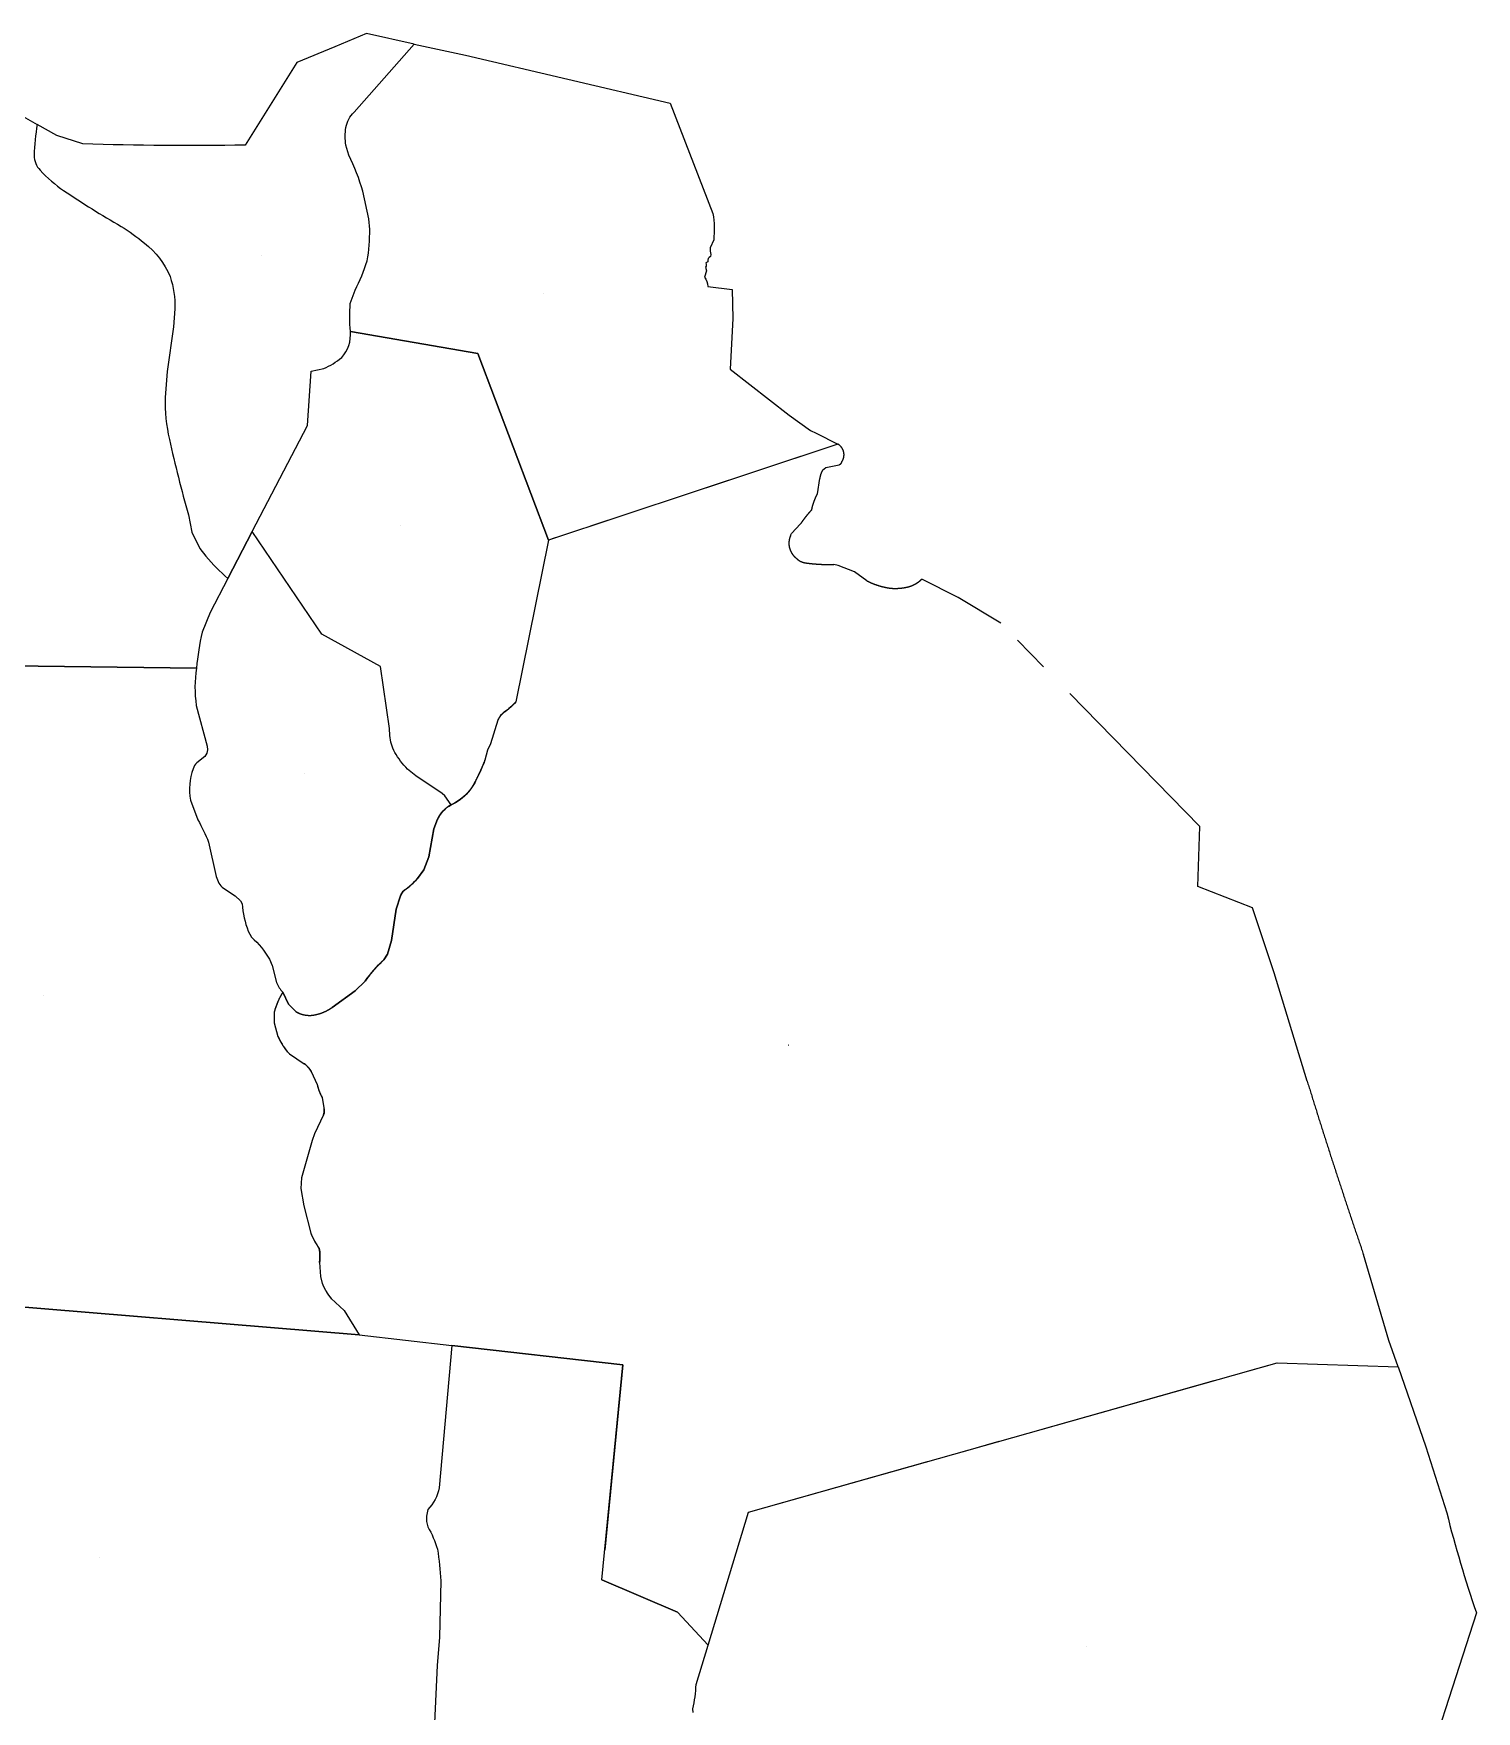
# Model space of a CAD drawing. Header units: metres. Extents: x -4406421 to 6012633, y 6449185 to 13337258.
# Drawn here: x 2651906 to 2845675, y 6649674 to 6875045 of the extents above; entities that cross this region are included whole.
import ezdxf

# ---------------------------------------------------------------- set-up
doc = ezdxf.new("R2010")
doc.units = ezdxf.units.M
doc.header["$LTSCALE"] = 20
doc.header["$MEASUREMENT"] = 0
doc.header["$PDMODE"] = 66
doc.header["$PDSIZE"] = 1
doc.linetypes.add('ACAD_ISO14W100', pattern=[25.5, 12, -3, 0.5, -3, 0.5, -3, 0.5, -3])
doc.linetypes.add('CENTER', pattern=[2, 1.25, -0.25, 0.25, -0.25])
doc.layers.add('LIMDEP', color=9, linetype='CONTINUOUS')

msp = doc.modelspace()

# ---------------------------------------------------------------- linework, layer by layer
at = {"layer": 'LIMDEP', "linetype": 'Continuous'}
for points in [[(2694451, 6835043, -0.0418262), (2694435, 6838802), (2695091, 6840576, 0.0352654), (2696723, 6844508, 0.0439941), (2697049, 6848749), (2696946, 6850159), (2696126, 6853854, 0.0453456), (2694246, 6858708), (2693837, 6860068, -0.0640442), (2693836, 6862429, -0.137579), (2694940, 6864507), (2703013, 6873640), (2696636, 6875045), (2692355, 6873264), (2687276, 6871150), (2680305, 6860072, -0.0137793), (2658512, 6860242), (2655046, 6861352), (2652408, 6862839, 0.0431921), (2651981, 6858676, 0.1980286), (2652799, 6856692, 0.0540836), (2655948, 6853946, 0.0162406), (2663651, 6849152, -0.0355382), (2666793, 6846890, -0.1263644), (2670243, 6842417, -0.0898767), (2670865, 6838062), (2670703, 6835658), (2669862, 6829650), (2669567, 6826162, 0.0617109), (2670149, 6820533, 0.0161286), (2672714, 6810394), (2673148, 6808060), (2674248, 6805892), (2675042, 6804838, 0.0397767), (2678001, 6801843), (2681281, 6808157), (2688688, 6822398), (2689197, 6829707), (2690866, 6830046, 0.0616538), (2693286, 6831514, 0.2079825)], [(2694451, 6835043, -0.0418262), (2694435, 6838802), (2695091, 6840576, 0.0352654), (2696723, 6844508, 0.0439941), (2697049, 6848749), (2696946, 6850159), (2696126, 6853854, 0.0453456), (2694246, 6858708), (2693837, 6860068, -0.0640442), (2693836, 6862429, -0.137579), (2694940, 6864507), (2703013, 6873640), (2709898, 6872123), (2737398, 6865703), (2743147, 6850867, -0.064312), (2743240, 6847339), (2742787, 6846250, 0.1589152), (2742866, 6845372), (2742821, 6845096, 0.379931), (2742445, 6844405), (2742196, 6844232, -0.2541608), (2742155, 6843656), (2742282, 6843155), (2741990, 6842329, -0.1585992), (2742454, 6841077), (2745716, 6840654), (2745801, 6836770), (2745473, 6829989), (2753392, 6823807), (2756232, 6821748), (2756996, 6821377), (2759916, 6819903), (2721044, 6807000), (2711551, 6832062)], [(2694451, 6835043), (2711551, 6832062), (2721044, 6807000), (2716662, 6785268, -0.0612418), (2715145, 6783921, 0.1264976), (2714248, 6782829), (2713264, 6779664), (2712878, 6778807), (2712531, 6777427, -0.0331872), (2710919, 6773996, -0.1459406), (2707991, 6771466), (2707118, 6772668), (2706773, 6772985), (2703233, 6775366), (2702119, 6776240, -0.0519181), (2700406, 6778499, -0.0850761), (2699745, 6780762), (2699703, 6781705), (2698512, 6790009), (2690601, 6794368), (2681281, 6808157), (2688688, 6822398), (2689197, 6829707), (2690866, 6830046, 0.0616538), (2693286, 6831514, 0.2079825)], [(2707991, 6771466), (2707118, 6772668), (2706773, 6772985), (2703233, 6775366), (2702119, 6776240, -0.0519181), (2700406, 6778499, -0.0850761), (2699745, 6780762), (2699703, 6781705), (2698512, 6790009), (2690601, 6794368), (2681281, 6808157), (2678001, 6801843), (2675619, 6797267), (2674546, 6794645, 0.0340994), (2673791, 6789822, 0.0764483), (2673763, 6784788), (2675238, 6779311), (2675280, 6778844, -0.1410664), (2674926, 6777963), (2673822, 6777093, 0.1103202), (2673333, 6776291, 0.130332), (2672987, 6772082), (2673968, 6769417, -0.0354728), (2675401, 6766446), (2676429, 6761829), (2676785, 6760947, 0.1103171), (2677396, 6760250), (2678993, 6759216), (2679683, 6758573), (2679919, 6758159, 0.065157), (2680726, 6754476), (2681189, 6753659, -0.0822231), (2683571, 6750727), (2683945, 6749867), (2684530, 6747573, 0.091169), (2685373, 6746284), (2686143, 6744697), (2687126, 6743672, 0.1612025), (2689389, 6743190, 0.1163353), (2692009, 6744244), (2695076, 6746454), (2696448, 6747761, -0.0533398), (2698926, 6750612), (2699445, 6751391), (2699963, 6753211), (2700610, 6757425), (2701196, 6759223, -0.1194723), (2701716, 6760001, 0.058316), (2703484, 6761566), (2704302, 6762716), (2704995, 6764478), (2705665, 6768203), (2706166, 6769525, -0.1550064)]]:
    msp.add_lwpolyline(points, format="xyb", close=True, dxfattribs=at)
for points in [[(2647033, 6865856), (2652408, 6862839, 0.0431921), (2651981, 6858676, 0.1980286), (2652799, 6856692, 0.0540836), (2655948, 6853946, 0.0162406), (2663651, 6849152, -0.0355382), (2666793, 6846890, -0.1263644), (2670243, 6842417, -0.0898767), (2670865, 6838062), (2670703, 6835658), (2669862, 6829650), (2669567, 6826162, 0.0617109), (2670149, 6820533, 0.0161286), (2672714, 6810394), (2673148, 6808060), (2674248, 6805892), (2675042, 6804838, 0.0397767), (2678001, 6801843), (2675619, 6797267), (2674546, 6794645, 0.0340994), (2673791, 6789822), (2613470, 6790564)], [(2613470, 6790564), (2673791, 6789822, 0.0764483), (2673763, 6784788), (2675238, 6779311), (2675280, 6778844, -0.1410664), (2674926, 6777963), (2673822, 6777093, 0.1103202), (2673333, 6776291, 0.130332), (2672987, 6772082), (2673968, 6769417, -0.0354728), (2675401, 6766446), (2676429, 6761829), (2676785, 6760947, 0.1103171), (2677396, 6760250), (2678993, 6759216), (2679683, 6758573), (2679919, 6758159, 0.065157), (2680726, 6754476), (2681189, 6753659, -0.0822231), (2683571, 6750727), (2683945, 6749867), (2684530, 6747573, 0.091169), (2685373, 6746284, 0.0755936), (2684222, 6743586), (2684228, 6742167), (2684732, 6740351, 0.0693009), (2685951, 6738324), (2686295, 6738008), (2688262, 6736678, -0.1091798), (2689195, 6735620), (2689990, 6733898, 0.0755524), (2690659, 6732135), (2690907, 6730745, -0.1569832), (2690843, 6729814), (2689646, 6727239), (2689330, 6726346), (2687909, 6721336), (2687818, 6719929), (2688214, 6717593), (2689121, 6713918, 0.0547716), (2690267, 6711858, -0.0859986), (2690303, 6709973), (2690455, 6708085), (2690671, 6707161, 0.071714), (2691865, 6705122), (2693628, 6703550), (2695621, 6700255), (2641473, 6704719)], [(2641473, 6704719), (2695621, 6700255), (2708070, 6698843), (2706381, 6679709, -0.1609707), (2704841, 6676820), (2704669, 6675892, 0.0934724), (2704846, 6674491, -0.0673132), (2706131, 6671450, -0.0345982), (2706582, 6667216), (2706411, 6659643), (2706119, 6655855), (2705341, 6639487, 0.0487123)], [(2740480, 6649544), (2740452, 6650011, 0.0430727), (2740890, 6653296), (2742490, 6658575), (2738403, 6663014), (2728215, 6667334), (2731044, 6696239), (2708070, 6698843), (2706381, 6679709, -0.1609707), (2704841, 6676820), (2704669, 6675892, 0.0934724), (2704846, 6674491, -0.0673132), (2706131, 6671450, -0.0345982), (2706582, 6667216), (2706411, 6659643), (2706119, 6655855), (2705341, 6639487, 0.0487123)], [(2740480, 6649544), (2740452, 6650011, 0.0430727), (2740890, 6653296), (2742490, 6658575), (2747902, 6676439), (2818931, 6696512), (2835148, 6695959), (2838867, 6685231), (2841689, 6676351, 0.0217824), (2845675, 6662924), (2836871, 6635593)]]:
    msp.add_lwpolyline(points, format="xyb", dxfattribs=at)
at = {"layer": 'LIMDEP', "linetype": 'CENTER', "ltscale": 1000}
msp.add_lwpolyline([(2742490, 6658575), (2747902, 6676439), (2818931, 6696512), (2835148, 6695959), (2833927, 6699481), (2830503, 6711063, -0.0081201), (2822942, 6734351), (2818533, 6748873), (2815616, 6757635), (2808269, 6760489), (2808525, 6768528), (2781812, 6795859), (2776058, 6799294), (2771206, 6801772, -0.111182), (2769552, 6800779, -0.0896527), (2766921, 6800552, -0.0813236), (2763829, 6801532), (2762168, 6802757), (2759971, 6803617), (2759397, 6803729, -0.0387284), (2755565, 6803948, -0.1676302), (2754272, 6804631, -0.342584), (2753566, 6807619), (2753689, 6807872), (2754909, 6809187, -0.0441363), (2756366, 6811030, -0.0829287), (2757168, 6813242), (2757477, 6815287, -0.0956066), (2757863, 6816399), (2758321, 6816755), (2760079, 6817126, 0.2613236), (2760460, 6817539, 0.4365354), (2759916, 6819903), (2721044, 6807000), (2716662, 6785268, -0.0612418), (2715145, 6783921, 0.1264976), (2714248, 6782829), (2713264, 6779664), (2712878, 6778807), (2712531, 6777427, -0.0331872), (2710919, 6773996, -0.1459406), (2707991, 6771466, 0.1550064), (2706166, 6769525), (2705665, 6768203), (2704995, 6764478), (2704302, 6762716), (2703484, 6761566, -0.058316), (2701716, 6760001, 0.1194723), (2701196, 6759223), (2700610, 6757425), (2699963, 6753211), (2699445, 6751391), (2698926, 6750612, 0.0533398), (2696448, 6747761), (2695076, 6746454), (2692009, 6744244, -0.1163353), (2689389, 6743190, -0.1612025), (2687126, 6743672), (2686143, 6744697), (2685373, 6746284, 0.0755936), (2684222, 6743586), (2684228, 6742167), (2684732, 6740351, 0.0693009), (2685951, 6738324), (2686295, 6738008), (2688262, 6736678, -0.1091798), (2689195, 6735620), (2689990, 6733898, 0.0755524), (2690659, 6732135), (2690907, 6730745, -0.1569832), (2690843, 6729814), (2689646, 6727239), (2689330, 6726346), (2687909, 6721336), (2687818, 6719929), (2688214, 6717593), (2689121, 6713918, 0.0547716), (2690267, 6711858, -0.0859986), (2690303, 6709973), (2690455, 6708085), (2690671, 6707161, 0.071714), (2691865, 6705122), (2693628, 6703550), (2695621, 6700255), (2708070, 6698843), (2731044, 6696239), (2728215, 6667334), (2738403, 6663014)], format="xyb", close=True, dxfattribs=at)
at = {"layer": 'LIMDEP', "linetype": 'ACAD_ISO14W100', "ltscale": 100}
for p in [(2682569, 6845201), (2720422, 6840168), (2701152, 6809013), (2688232, 6775596), (2653227, 6745876), (2753312, 6739187), (2660744, 6670349), (2793254, 6658393)]:
    msp.add_point(p, dxfattribs=at)

doc.saveas('drawing.dxf')
